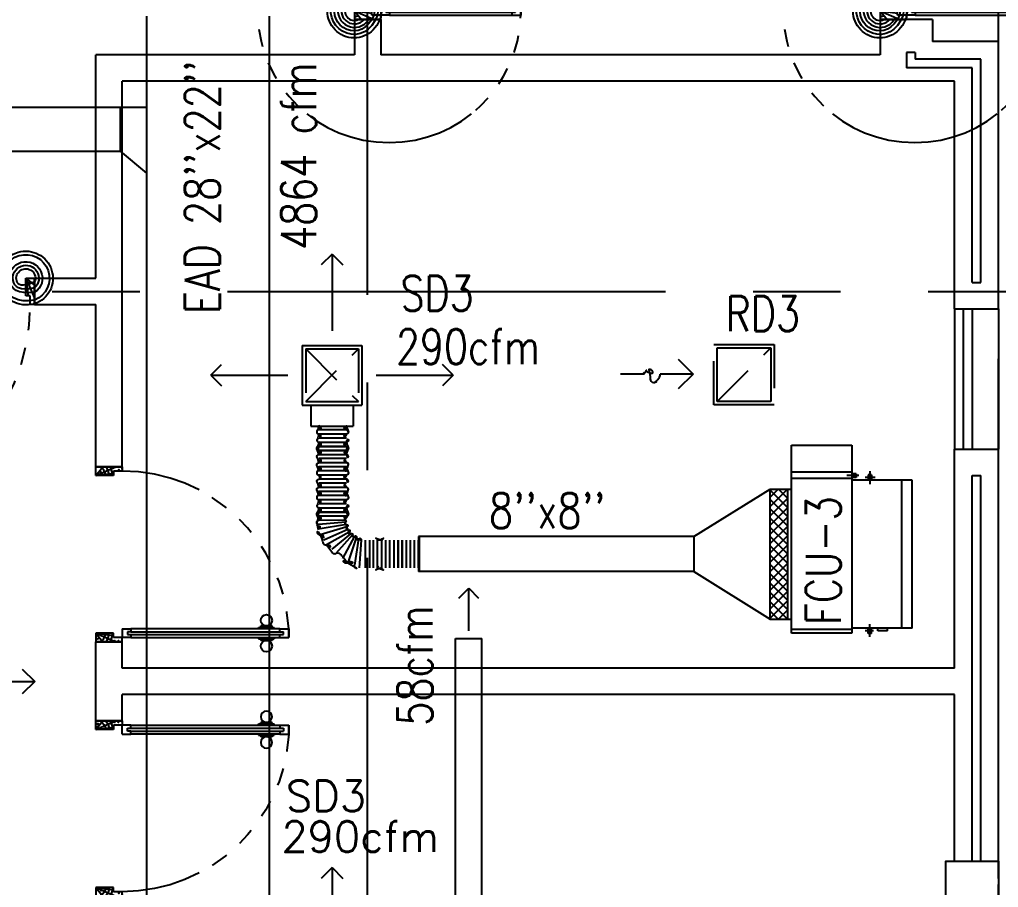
# Model space of a CAD drawing. Extents: x 417866029 to 417866302, y 43498040 to 43498122.
# Drawn here: x 417866067.15 to 417866072.73, y 43498091.31 to 43498096.26 of the extents above; entities that cross this region are included whole.
import ezdxf

# ---------------------------------------------------------------- set-up
doc = ezdxf.new("R2010")
doc.units = 0
doc.header["$MEASUREMENT"] = 0
doc.linetypes.add('CENTERX2', pattern=[4, 2.5, -0.5, 0.5, -0.5])
doc.linetypes.add('HIDDEN', pattern=[0.375, 0.25, -0.125])
doc.layers.get('0').update_dxf_attribs({"linetype": 'CONTINUOUS'})
for name, color, linetype in [('AXES', 11, 'CENTERX2'), ('COL', 7, 'CONTINUOUS'), ('DOOR', 9, 'CONTINUOUS'), ('DUCT', 6, 'CONTINUOUS'), ('EXDUCT', 10, 'CONTINUOUS'), ('FCU', 6, 'CONTINUOUS'), ('HAT', 11, 'CONTINUOUS'), ('INSUL', 9, 'CONTINUOUS'), ('M-AC-FLEX', 7, 'CONTINUOUS'), ('M-EGU.', 2, 'CONTINUOUS'), ('M-TEXT', 2, 'CONTINUOUS'), ('WALL', 9, 'CONTINUOUS'), ('WIN', 9, 'CONTINUOUS')]:
    doc.layers.add(name, color=color, linetype=linetype)
doc.styles.add('ROMANS', font='ROMANS.shx', dxfattribs={"width": 0.6})

# ---------------------------------------------------------------- blocks, each defined once
blk = doc.blocks.new('A$C1DFA4FE8')
at = {"layer": 'DOOR', "color": 0, "linetype": 'ByBlock'}
for p, q in [((0.4, 1630.9), (0.4, 1580.9)), ((0.4, 1580.9), (0.4, 1630.9)), ((50.4, 1630.9), (0.4, 1630.9)), ((50.4, 1630.9), (50.4, 1613.9)), ((750.4, 1613.9), (750.4, 1630.9)), ((750.4, 1630.9), (800.4, 1630.9)), ((950.4, 1655.9), (800.4, 1655.9)), ((800.4, 1655.9), (800.4, 1630.9)), ((800.4, 1580.9), (800.4, 1630.9)), ((800.4, 1630.9), (850.4, 1630.9)), ((850.4, 1630.9), (850.4, 1605.9)), ((950.4, 1605.9), (950.4, 1655.9)), ((50.4, 1580.9), (0.4, 1580.9)), ((30.4, 1613.9), (30.4, 1597.9)), ((50.4, 1613.9), (30.4, 1613.9)), ((50.4, 1597.9), (30.4, 1597.9)), ((50.4, 1597.9), (50.4, 1580.9)), ((770.4, 1613.9), (750.4, 1613.9)), ((750.4, 1580.9), (750.4, 1597.9)), ((750.4, 1597.9), (770.4, 1597.9)), ((800.4, 1580.9), (750.4, 1580.9)), ((770.4, 1597.9), (770.4, 1613.9)), ((850.4, 1605.9), (950.4, 1605.9)), ((0.4, 80.9), (0.4, 130.9)), ((0.4, 130.9), (0.4, 80.9)), ((50.4, 130.9), (0.4, 130.9)), ((30.4, 97.9), (30.4, 113.9)), ((50.4, 113.9), (30.4, 113.9)), ((50.4, 113.9), (50.4, 130.9)), ((82.8, 130.9), (82.8, 138.1)), ((172.8, 138.1), (82.8, 138.1)), ((95.4, 138.1), (95.4, 147.1)), ((95.4, 147.1), (160.2, 147.1)), ((95.4, 138.1), (160.2, 138.1)), ((160.2, 138.1), (160.2, 147.1)), ((172.8, 130.9), (172.8, 138.1)), ((750.4, 130.9), (750.4, 113.9)), ((800.4, 130.9), (750.4, 130.9)), ((750.4, 113.9), (770.4, 113.9)), ((770.4, 113.9), (770.4, 97.9)), ((800.4, 130.9), (800.4, 80.9)), ((50.4, 80.9), (0.4, 80.9)), ((50.4, 97.9), (30.4, 97.9)), ((50.4, 80.9), (50.4, 97.9)), ((82.8, 80.9), (82.8, 73.7)), ((172.8, 73.7), (82.8, 73.7)), ((95.4, 73.7), (95.4, 64.7)), ((95.4, 73.7), (160.2, 73.7)), ((95.4, 64.7), (160.2, 64.7)), ((160.2, 73.7), (160.2, 64.7)), ((172.8, 80.9), (172.8, 73.7)), ((750.4, 97.9), (750.4, 80.9)), ((770.4, 97.9), (750.4, 97.9)), ((750.4, 80.9), (800.4, 80.9)), ((800.4, 55.9), (800.4, 80.9)), ((800.4, 80.9), (850.4, 80.9)), ((950.4, 55.9), (800.4, 55.9)), ((850.4, 105.9), (950.4, 105.9)), ((850.4, 80.9), (850.4, 105.9)), ((950.4, 105.9), (950.4, 55.9))]:
    blk.add_line(p, q, dxfattribs=at)
at = {"layer": 'DOOR', "linetype": 'ByBlock'}
for p, q in [((750.4, 1630.9), (50.4, 1630.9)), ((750.4, 1613.9), (50.4, 1613.9)), ((750.4, 1597.9), (50.4, 1597.9)), ((50.4, 1580.9), (750.4, 1580.9)), ((50.4, 130.9), (750.4, 130.9)), ((750.4, 113.9), (50.4, 113.9)), ((750.4, 97.9), (50.4, 97.9)), ((750.4, 80.9), (50.4, 80.9))]:
    blk.add_line(p, q, dxfattribs=at)
at = {"layer": 'DOOR', "color": 9, "linetype": 'ByBlock'}
for p, q in [((950.4, 1605.9), (836.7, 1655.9)), ((950.4, 1605.9), (910.3, 1655.9)), ((950.4, 1605.9), (850.4, 1619.3)), ((950.4, 105.9), (836.7, 55.9)), ((950.4, 105.9), (850.4, 92.6)), ((950.4, 105.9), (910.3, 55.9))]:
    blk.add_line(p, q, dxfattribs=at)
at = {"layer": 'DOOR', "color": 0, "linetype": 'ByBlock'}
for centre in [(127.8, 179.5), (127.8, 32.4)]:
    blk.add_circle(centre, 32.4, dxfattribs=at)
at = {"layer": 'DOOR', "linetype": 'HIDDEN', "ltscale": 0.5}
for centre, start, end in [((751.6, 1605.9), 178.0938, 273.7249), ((751.6, 105.9), 86.2751, 181.9062)]:
    blk.add_arc(centre, 751.6, start, end, dxfattribs=at)
at = {"layer": 'DOOR', "color": 9, "linetype": 'ByBlock'}
for centre, radius, start, end in [((950.4, 1605.9), 154.4, 161.1053, 166.2858), ((950.4, 1605.9), 134.4, 158.1598, 169.28), ((950.4, 1605.9), 114.4, 154.0838, 167.3774), ((950.4, 1605.9), 94.4, 148.0182, 180), ((950.4, 1605.9), 74.4, 137.7764, 180), ((950.4, 1605.9), 54.4, 113.2074, 180), ((950.4, 1605.9), 34.4, 90, 180), ((950.4, 1605.9), 14.4, 90, 180), ((950.4, 105.9), 154.4, 193.7142, 198.8947), ((950.4, 105.9), 134.4, 190.72, 201.8402), ((950.4, 105.9), 114.4, 192.6226, 205.9162), ((950.4, 105.9), 94.4, 180, 211.9818), ((950.4, 105.9), 74.4, 180, 222.2236), ((950.4, 105.9), 54.4, 180, 246.7926), ((950.4, 105.9), 34.4, 180, 270), ((950.4, 105.9), 14.4, 180, 270)]:
    blk.add_arc(centre, radius, start, end, dxfattribs=at)
blk = doc.blocks.new('DOOR-10')
at = {"layer": 'DOOR', "color": 0, "linetype": 'ByBlock'}
for p, q in [((-25.7, 1100), (-75.7, 1100)), ((-75.7, 1100), (-25.7, 1100)), ((-75.7, 1050), (-75.7, 1100)), ((-42.7, 1070), (-58.7, 1070)), ((-58.7, 1050), (-58.7, 1070)), ((-42.7, 1050), (-42.7, 1070)), ((-25.7, 1050), (-25.7, 1100)), ((-75.7, 1017.6), (-82.9, 1017.6)), ((-82.9, 927.6), (-82.9, 1017.6)), ((-58.7, 1050), (-75.7, 1050)), ((-25.7, 1050), (-42.7, 1050)), ((-25.7, 1017.6), (-18.5, 1017.6)), ((-18.5, 927.6), (-18.5, 1017.6)), ((-82.9, 1005), (-91.9, 1005)), ((-91.9, 1005), (-91.9, 940.2)), ((-82.9, 1005), (-82.9, 940.2)), ((-18.5, 1005), (-9.5, 1005)), ((-18.5, 1005), (-18.5, 940.2)), ((-9.5, 1005), (-9.5, 940.2)), ((-82.9, 940.2), (-91.9, 940.2)), ((-75.7, 927.6), (-82.9, 927.6)), ((-25.7, 927.6), (-18.5, 927.6)), ((-18.5, 940.2), (-9.5, 940.2)), ((-75.7, 200), (-58.7, 200)), ((-75.7, 150), (-75.7, 200)), ((-58.7, 200), (-58.7, 180)), ((-58.7, 180), (-42.7, 180)), ((-42.7, 200), (-25.7, 200)), ((-42.7, 180), (-42.7, 200)), ((-25.7, 200), (-25.7, 150)), ((-1000.7, 0), (-1000.7, 150)), ((-1000.7, 150), (-975.7, 150)), ((-1000.7, 150), (-1000.7, 0)), ((-975.7, 150), (-975.7, 100)), ((-75.7, 150), (-25.7, 150)), ((-0.7, 150), (-25.7, 150)), ((-25.7, 150), (-25.7, 100)), ((-975.7, 100), (-950.7, 100)), ((-950.7, 100), (-950.7, 0)), ((-50.7, 100), (-50.7, 0)), ((-25.7, 100), (-50.7, 100)), ((-950.7, 0), (-1000.7, 0)), ((-50.7, 0), (-0.7, 0))]:
    blk.add_line(p, q, dxfattribs=at)
at = {"layer": 'DOOR', "linetype": 'ByBlock'}
for p, q in [((-75.7, 1050), (-75.7, 200)), ((-58.7, 200), (-58.7, 1050)), ((-42.7, 200), (-42.7, 1050)), ((-25.7, 200), (-25.7, 1050))]:
    blk.add_line(p, q, dxfattribs=at)
at = {"layer": 'DOOR', "color": 9, "linetype": 'ByBlock'}
for p, q in [((-950.7, 0), (-1000.7, 113.7)), ((-50.7, 0), (-0.7, 113.7)), ((-0.7, 0), (-0.7, 150)), ((-950.7, 0), (-964.1, 100)), ((-50.7, 0), (-37.3, 100)), ((-950.7, 0), (-1000.7, 40.1)), ((-50.7, 0), (-0.7, 40.1))]:
    blk.add_line(p, q, dxfattribs=at)
at = {"layer": 'DOOR', "color": 0, "linetype": 'ByBlock'}
for centre in [(-124.2, 972.6), (22.8, 972.6)]:
    blk.add_circle(centre, 32.4, dxfattribs=at)
at = {"layer": 'DOOR', "linetype": 'HIDDEN', "ltscale": 0.5}
blk.add_arc((-23.4, 149.1), 952.3, 93.1482, 179.9482, dxfattribs=at)
at = {"layer": 'DOOR', "color": 9, "linetype": 'ByBlock'}
for centre, radius, start, end in [((-950.7, 0), 154.4, 103.7142, 108.8947), ((-950.7, 0), 134.4, 100.72, 111.8402), ((-50.7, 0), 134.4, 68.1598, 79.28), ((-50.7, 0), 154.4, 71.1053, 76.2858), ((-950.7, 0), 94.4, 90, 121.9818), ((-950.7, 0), 74.4, 90, 132.2236), ((-50.7, 0), 94.4, 58.0182, 90), ((-50.7, 0), 74.4, 47.7764, 90), ((-50.7, 0), 114.4, 64.0838, 77.3774), ((-950.7, 0), 54.4, 90, 156.7926), ((-950.7, 0), 34.4, 90, 180), ((-950.7, 0), 14.4, 90, 180), ((-50.7, 0), 54.4, 23.2074, 90), ((-50.7, 0), 34.4, 0, 90), ((-50.7, 0), 14.4, 0, 90)]:
    blk.add_arc(centre, radius, start, end, dxfattribs=at)
blk = doc.blocks.new('DOOR100')
at = {"layer": 'DOOR', "color": 7, "linetype": 'ByBlock'}
for p, q in [((-75, 1250), (-75, 1300)), ((-75, 1300), (-25, 1300)), ((-25, 1300), (-75, 1300)), ((-25, 1250), (-25, 1300)), ((-58, 1250), (-75, 1250)), ((-58, 1250), (-58, 1270)), ((-42, 1270), (-58, 1270)), ((-42, 1250), (-42, 1270)), ((-25, 1250), (-42, 1250)), ((-91.2, 1205), (-91.2, 1140.2)), ((-82.2, 1205), (-91.2, 1205)), ((-82.2, 1127.6), (-82.2, 1217.6)), ((-75, 1217.6), (-82.2, 1217.6)), ((-82.2, 1205), (-82.2, 1140.2)), ((-25, 1217.6), (-17.8, 1217.6)), ((-17.8, 1127.6), (-17.8, 1217.6)), ((-17.8, 1205), (-17.8, 1140.2)), ((-17.8, 1205), (-8.8, 1205)), ((-8.8, 1205), (-8.8, 1140.2)), ((-82.2, 1140.2), (-91.2, 1140.2)), ((-75, 1127.6), (-82.2, 1127.6)), ((-25, 1127.6), (-17.8, 1127.6)), ((-17.8, 1140.2), (-8.8, 1140.2)), ((-75, 200), (-58, 200)), ((-75, 150), (-75, 200)), ((-58, 200), (-58, 180)), ((-58, 180), (-42, 180)), ((-42, 200), (-25, 200)), ((-42, 180), (-42, 200)), ((-25, 200), (-25, 150)), ((-1200, 0), (-1200, 150)), ((-1200, 150), (-1175, 150)), ((-1200, 150), (-1200, 0)), ((-1150, 0), (-1200, 113.7)), ((-1175, 150), (-1175, 100)), ((-75, 150), (-25, 150)), ((-50, 0), (0, 113.7)), ((0, 150), (-25, 150)), ((-25, 150), (-25, 100)), ((0, 0), (0, 150)), ((0, 150), (0, 0)), ((-1175, 100), (-1150, 100)), ((-1150, 0), (-1163.4, 100)), ((-1150, 100), (-1150, 0)), ((-50, 100), (-50, 0)), ((-50, 0), (-36.6, 100)), ((-25, 100), (-50, 100)), ((-1150, 0), (-1200, 40.1)), ((-1150, 0), (-1200, 0)), ((-50, 0), (0, 40.1)), ((-50, 0), (0, 0))]:
    blk.add_line(p, q, dxfattribs=at)
at = {"layer": 'DOOR', "linetype": 'ByBlock'}
for p, q in [((-75, 1250), (-75, 200)), ((-58, 200), (-58, 1250)), ((-42, 200), (-42, 1250)), ((-25, 200), (-25, 1250))]:
    blk.add_line(p, q, dxfattribs=at)
at = {"layer": 'DOOR', "color": 7, "linetype": 'ByBlock'}
for centre in [(-123.5, 1172.6), (23.5, 1172.6)]:
    blk.add_circle(centre, 32.4, dxfattribs=at)
at = {"layer": 'DOOR', "linetype": 'HIDDEN', "ltscale": 0.5}
blk.add_arc((-25, 150), 1150, 90, 180, dxfattribs=at)
at = {"layer": 'DOOR', "color": 7, "linetype": 'ByBlock'}
for centre, radius, start, end in [((-1150, 0), 154.4, 103.7142, 108.8947), ((-1150, 0), 134.4, 100.72, 111.8402), ((-50, 0), 134.4, 68.1598, 79.28), ((-50, 0), 154.4, 71.1053, 76.2858), ((-1150, 0), 94.4, 90, 121.9818), ((-1150, 0), 74.4, 90, 132.2236), ((-50, 0), 94.4, 58.0182, 90), ((-50, 0), 74.4, 47.7764, 90), ((-50, 0), 114.4, 64.0838, 77.3774), ((-1150, 0), 54.4, 90, 156.7926), ((-1150, 0), 34.4, 90, 180), ((-1150, 0), 14.4, 90, 180), ((-50, 0), 54.4, 23.2074, 90), ((-50, 0), 34.4, 0, 90), ((-50, 0), 14.4, 0, 90)]:
    blk.add_arc(centre, radius, start, end, dxfattribs=at)
blk = doc.blocks.new('*X42')
at = {"color": 0}
for p, q in [((16890.5, -2466.6), (16943.5, -2413.6)), ((16890.5, -2519.6), (16990.5, -2419.6)), ((16990.5, -2512.5), (16891.6, -2413.6)), ((16990.5, -2459.4), (16944.6, -2413.6)), ((16990.5, -2565.5), (16890.5, -2465.5)), ((16890.5, -2572.6), (16990.5, -2472.6)), ((16990.5, -2618.5), (16890.5, -2518.5)), ((16890.5, -2625.7), (16990.5, -2525.7)), ((16990.5, -2671.6), (16890.5, -2571.6)), ((16890.5, -2678.7), (16990.5, -2578.7)), ((16990.5, -2724.6), (16890.5, -2624.6)), ((16890.5, -2731.7), (16990.5, -2631.7)), ((16990.5, -2777.6), (16890.5, -2677.6)), ((16890.5, -2784.8), (16990.5, -2684.8)), ((16990.5, -2830.7), (16890.5, -2730.7)), ((16890.5, -2837.8), (16990.5, -2737.8)), ((16990.5, -2883.7), (16890.5, -2783.7)), ((16890.5, -2890.8), (16990.5, -2790.8)), ((16990.5, -2936.7), (16890.5, -2836.7)), ((16890.5, -2943.9), (16990.5, -2843.9)), ((16990.5, -2989.8), (16890.5, -2889.8)), ((16890.5, -2996.9), (16990.5, -2896.9)), ((16990.5, -3042.8), (16890.5, -2942.8)), ((16890.5, -3049.9), (16990.5, -2949.9)), ((16990.5, -3095.8), (16890.5, -2995.8)), ((16890.5, -3103), (16990.5, -3003)), ((16990.5, -3148.9), (16890.5, -3048.9)), ((16891.5, -3154.9), (16990.5, -3056)), ((16943.5, -3154.9), (16890.5, -3101.9)), ((16944.6, -3154.9), (16990.5, -3109))]:
    blk.add_line(p, q, dxfattribs=at)
blk = doc.blocks.new('WHE06')
at = {"color": 3}
for p, q in [((689, 621.5), (346.1, 621.5)), ((346.1, 621.5), (346.1, 469.1)), ((689, 469.1), (689, 621.5)), ((232.1, 452.2), (232.1, 422.2)), ((232.1, 452.2), (252.1, 452.2)), ((242.1, 472.2), (242.1, 399.5)), ((252.1, 452.2), (252.1, 422.2)), ((305, 447.6), (373.3, 447.6)), ((321.1, 457.6), (321.1, 437.6)), ((321.1, 457.6), (346.1, 457.6)), ((60.3, -422.2), (60.3, 422.2)), ((212.3, 437.2), (269.1, 437.2)), ((321.1, 437.6), (346.1, 437.6)), ((346.1, 430.4), (689, 430.4)), ((811.2, 370.7), (689, 370.7)), ((711.2, -370.7), (711.2, 370.7)), ((811.2, -370.7), (811.2, 370.7)), ((811.2, -370.7), (689, -370.7)), ((141.6, -437.2), (141.6, -422.2)), ((141.6, -437.2), (196.6, -437.2)), ((196.6, -437.2), (196.6, -422.2)), ((221.4, -437.2), (269.1, -437.2)), ((232.1, -452.2), (232.1, -422.2)), ((242.1, -472.2), (242.1, -399.5)), ((252.1, -452.2), (252.1, -422.2)), ((346.1, -430.4), (689, -430.4)), ((232.1, -452.2), (252.1, -452.2))]:
    blk.add_line(p, q, dxfattribs=at)
at = {"color": 6}
for p, q in [((346.1, 469.1), (346.1, -450.8)), ((689, 469.1), (346.1, 469.1)), ((689, -450.8), (689, 469.1)), ((0, -422.2), (0, 422.2)), ((0, 422.2), (346.1, 422.2)), ((0, -422.2), (346.1, -422.2)), ((346.1, -450.8), (689, -450.8))]:
    blk.add_line(p, q, dxfattribs=at)
at = {"color": 11}
blk.add_blockref('*X42', (-16179.3, 2784.3), dxfattribs=at)
blk = doc.blocks.new('C11')
at = {"layer": 'HAT'}
h = blk.add_hatch(dxfattribs=at)
h.set_pattern_fill('ANSI31', color=256, scale=300, style=0)
h.set_pattern_definition([(45, (-248556.182, -75061.005), (-26.5165043, 26.5165043), [])])
h.paths.add_polyline_path([(300, 700), (0, 700), (0, 350), (300, 350)])
h.paths.add_polyline_path([(300, 350), (0, 350), (0, 0), (300, 0)])
at = {"layer": 'COL'}
blk.add_lwpolyline([(300, 700), (300, 0), (0, 0), (0, 700)], close=True, dxfattribs=at)

msp = doc.modelspace()

# ---------------------------------------------------------------- linework, layer by layer
at = {"layer": 'AXES'}
for p, q in [((417866072.7337, 43498039.8221), (417866072.7337, 43498117.9589)), ((417866069.1337, 43498046.6864), (417866069.1337, 43498105.5064)), ((417866040.3337, 43498094.7064), (417866098.5737, 43498094.7064))]:
    msp.add_line(p, q, dxfattribs=at)
at = {"layer": 'DUCT', "linetype": 'Continuous'}
for p, q in [((417866070.9965, 43498093.3078), (417866071.4315, 43498093.5785)), ((417866070.9965, 43498093.3078), (417866069.4249, 43498093.3078)), ((417866069.4249, 43498093.3078), (417866069.4249, 43498093.1078)), ((417866069.4283, 43498093.3078), (417866069.4283, 43498093.1078)), ((417866070.9965, 43498093.3078), (417866070.9965, 43498093.1078)), ((417866070.9965, 43498093.1078), (417866069.4249, 43498093.1078)), ((417866070.9965, 43498093.1078), (417866071.4315, 43498092.8371)), ((417866069.6351, 43498092.727), (417866069.7851, 43498092.727))]:
    msp.add_line(p, q, dxfattribs=at)
at = {"layer": 'DUCT', "linetype": 'ByBlock'}
for p, q in [((417866069.6351, 43498090.0494), (417866069.6351, 43498092.727)), ((417866069.7851, 43498084.1871), (417866069.7851, 43498092.727))]:
    msp.add_line(p, q, dxfattribs=at)
at = {"layer": 'EXDUCT', "linetype": 'ByBlock'}
for p, q in [((417866067.8719, 43498096.2769), (417866067.8719, 43498080.0463)), ((417866068.5719, 43498096.2769), (417866068.5719, 43498090.9787)), ((417866065.1259, 43498095.7564), (417866067.8719, 43498095.7564)), ((417866067.7219, 43498095.7564), (417866067.7219, 43498095.5064)), ((417866065.1259, 43498095.5064), (417866067.7219, 43498095.5064)), ((417866067.7219, 43498095.5064), (417866067.8719, 43498095.3807))]:
    msp.add_line(p, q, dxfattribs=at)
at = {"layer": 'INSUL'}
for p, q in [((417866072.2087, 43498096.0689), (417866072.2087, 43498095.9814)), ((417866072.2587, 43498096.0689), (417866072.2087, 43498096.0689)), ((417866072.2587, 43498096.0689), (417866072.2587, 43498096.0314)), ((417866072.6337, 43498096.0314), (417866072.2587, 43498096.0314)), ((417866072.6337, 43498094.7564), (417866072.6337, 43498096.0314)), ((417866072.5837, 43498095.9814), (417866072.2087, 43498095.9814)), ((417866072.5837, 43498094.7564), (417866072.5837, 43498095.9814)), ((417866072.5837, 43498094.7564), (417866072.6337, 43498094.7564)), ((417866072.5837, 43498091.4564), (417866072.5837, 43498093.6564)), ((417866072.5837, 43498093.6564), (417866072.6337, 43498093.6564)), ((417866072.6337, 43498091.4564), (417866072.6337, 43498093.6564))]:
    msp.add_line(p, q, dxfattribs=at)
at = {"layer": 'M-AC-FLEX', "color": 11}
for p, q in [((417866069.0129, 43498093.9158), (417866068.8559, 43498093.9158)), ((417866069.0129, 43498093.9158), (417866068.8559, 43498093.9158)), ((417866069.0129, 43498093.9158), (417866068.8559, 43498093.9158)), ((417866069.0129, 43498093.9158), (417866068.8559, 43498093.9158)), ((417866069.0129, 43498093.8924), (417866068.8559, 43498093.8924)), ((417866069.0129, 43498093.8689), (417866068.8559, 43498093.8689)), ((417866068.8557, 43498093.8459), (417866069.0127, 43498093.8459)), ((417866069.0127, 43498093.8224), (417866068.8557, 43498093.8224)), ((417866068.8557, 43498093.8224), (417866069.0127, 43498093.8224)), ((417866069.0127, 43498093.7989), (417866068.8557, 43498093.7989)), ((417866068.8557, 43498093.7989), (417866069.0127, 43498093.7989)), ((417866068.8557, 43498093.7755), (417866069.0127, 43498093.7755)), ((417866069.0129, 43498093.7524), (417866068.8559, 43498093.7524)), ((417866069.0129, 43498093.729), (417866068.8559, 43498093.729)), ((417866069.0129, 43498093.7055), (417866068.8559, 43498093.7055)), ((417866069.0129, 43498093.7055), (417866068.8559, 43498093.7055)), ((417866069.0129, 43498093.7055), (417866068.8559, 43498093.7055)), ((417866069.0129, 43498093.7055), (417866068.8559, 43498093.7055)), ((417866069.0129, 43498093.682), (417866068.8559, 43498093.682)), ((417866069.0129, 43498093.682), (417866068.8559, 43498093.682)), ((417866069.0129, 43498093.682), (417866068.8559, 43498093.682)), ((417866069.0129, 43498093.682), (417866068.8559, 43498093.682)), ((417866069.0129, 43498093.6586), (417866068.8559, 43498093.6586)), ((417866069.0129, 43498093.6351), (417866068.8559, 43498093.6351)), ((417866069.0129, 43498093.6117), (417866068.8559, 43498093.6117)), ((417866069.0129, 43498093.5882), (417866068.8559, 43498093.5882)), ((417866069.0129, 43498093.5647), (417866068.8559, 43498093.5647)), ((417866069.0129, 43498093.5647), (417866068.8559, 43498093.5647)), ((417866069.0129, 43498093.5647), (417866068.8559, 43498093.5647)), ((417866069.0129, 43498093.5647), (417866068.8559, 43498093.5647)), ((417866069.0129, 43498093.5413), (417866068.8559, 43498093.5413)), ((417866069.0129, 43498093.5413), (417866068.8559, 43498093.5413)), ((417866069.0129, 43498093.5413), (417866068.8559, 43498093.5413)), ((417866069.0129, 43498093.5413), (417866068.8559, 43498093.5413)), ((417866069.0129, 43498093.5178), (417866068.8559, 43498093.5178)), ((417866069.0129, 43498093.4943), (417866068.8559, 43498093.4943)), ((417866068.8557, 43498093.4713), (417866069.0127, 43498093.4713)), ((417866069.0127, 43498093.4478), (417866068.8557, 43498093.4478)), ((417866068.8557, 43498093.4478), (417866069.0127, 43498093.4478)), ((417866069.0127, 43498093.4244), (417866068.8557, 43498093.4244)), ((417866069.0131, 43498093.3775), (417866068.8518, 43498093.3505)), ((417866068.8557, 43498093.4009), (417866069.0061, 43498093.403)), ((417866069.0081, 43498093.3899), (417866068.8557, 43498093.3774)), ((417866069.0161, 43498093.3629), (417866068.8631, 43498093.3171)), ((417866069.0215, 43498093.3483), (417866068.8836, 43498093.2876)), ((417866069.0287, 43498093.3331), (417866068.8991, 43498093.261)), ((417866069.037, 43498093.3233), (417866068.9291, 43498093.2352)), ((417866069.0482, 43498093.3175), (417866068.9532, 43498093.2117)), ((417866069.0599, 43498093.3094), (417866068.9906, 43498093.1831)), ((417866069.0693, 43498093.3014), (417866069.0209, 43498093.1588)), ((417866069.0821, 43498093.2942), (417866069.06, 43498093.1443)), ((417866069.0976, 43498093.2865), (417866069.0856, 43498093.1303)), ((417866069.1211, 43498093.2865), (417866069.1211, 43498093.1295)), ((417866069.1446, 43498093.2865), (417866069.1446, 43498093.1295)), ((417866069.1676, 43498093.1293), (417866069.1676, 43498093.2863)), ((417866069.1911, 43498093.1293), (417866069.1911, 43498093.2863)), ((417866069.1911, 43498093.1293), (417866069.1911, 43498093.2863)), ((417866069.1911, 43498093.1293), (417866069.1911, 43498093.2863)), ((417866069.1911, 43498093.1293), (417866069.1911, 43498093.2863)), ((417866069.1911, 43498093.1293), (417866069.1911, 43498093.2863)), ((417866069.2146, 43498093.1293), (417866069.2146, 43498093.2863)), ((417866069.2146, 43498093.1293), (417866069.2146, 43498093.2863)), ((417866069.2146, 43498093.1293), (417866069.2146, 43498093.2863)), ((417866069.2146, 43498093.1293), (417866069.2146, 43498093.2863)), ((417866069.238, 43498093.1293), (417866069.238, 43498093.2863)), ((417866069.2615, 43498093.1293), (417866069.2615, 43498093.2863)), ((417866069.2845, 43498093.2865), (417866069.2845, 43498093.1295)), ((417866069.308, 43498093.1295), (417866069.308, 43498093.2865)), ((417866069.308, 43498093.2865), (417866069.308, 43498093.1295)), ((417866069.3315, 43498093.1295), (417866069.3315, 43498093.2865)), ((417866069.3315, 43498093.2865), (417866069.3315, 43498093.1295)), ((417866069.3549, 43498093.2865), (417866069.3549, 43498093.1295)), ((417866069.378, 43498093.1293), (417866069.378, 43498093.2863)), ((417866069.4014, 43498093.1293), (417866069.4014, 43498093.2863)), ((417866069.4249, 43498093.1293), (417866069.4249, 43498093.2863)), ((417866069.4249, 43498093.1293), (417866069.4249, 43498093.2863)), ((417866069.4249, 43498093.1293), (417866069.4249, 43498093.2863)), ((417866069.4249, 43498093.1293), (417866069.4249, 43498093.2863))]:
    msp.add_line(p, q, dxfattribs=at)
at = {"layer": 'M-AC-FLEX'}
for points in [[(417866068.8559, 43498093.9393, -1), (417866068.8559, 43498093.9158, 1), (417866068.8559, 43498093.8924, -1), (417866068.8559, 43498093.8689, 1.018005), (417866068.8559, 43498093.8459)], [(417866068.8559, 43498093.9393, -1), (417866068.8559, 43498093.9158, 0.67797), (417866068.8478, 43498093.8956, 0.67797)], [(417866068.8559, 43498093.9393, -1), (417866068.8559, 43498093.9158, 0.204245), (417866068.8474, 43498093.9122, 0.204245)], [(417866068.8559, 43498093.9393, -1), (417866068.8559, 43498093.9158, 0.204245), (417866068.8474, 43498093.9122, 0.204245)], [(417866068.8559, 43498093.9158, 0.767016), (417866068.8618, 43498093.9377, 0.767016)], [(417866068.8559, 43498093.9158, 0.767016), (417866068.8618, 43498093.9377, 0.767016)], [(417866068.8559, 43498093.9158, 0.767016), (417866068.8618, 43498093.9377, 0.767016)], [(417866069.0129, 43498093.9393, 1), (417866069.0129, 43498093.9158, -1), (417866069.0129, 43498093.8924, 1), (417866069.0129, 43498093.8689, -0.008922), (417866069.0133, 43498093.8689, -0.008922)], [(417866069.0129, 43498093.9158, -0.767016), (417866069.007, 43498093.9377, -0.767016)], [(417866069.007, 43498093.9377, 0.767013), (417866069.0129, 43498093.9158, -0.204245), (417866069.0214, 43498093.9122)], [(417866069.007, 43498093.9377, 0.767013), (417866069.0129, 43498093.9158, -0.204245), (417866069.0214, 43498093.9122)], [(417866069.0129, 43498093.9158, -0.767016), (417866069.007, 43498093.9377, -0.767016)], [(417866069.0129, 43498093.9158, -0.767016), (417866069.007, 43498093.9377, -0.767016)], [(417866069.007, 43498093.9377, 0.767013), (417866069.0129, 43498093.9158, -0.67797), (417866069.021, 43498093.8956)], [(417866068.8474, 43498093.9122, -0.204245), (417866068.8559, 43498093.9158)], [(417866068.8474, 43498093.9122, -0.204245), (417866068.8559, 43498093.9158)], [(417866069.0127, 43498093.8459, 0.999838), (417866069.0131, 43498093.8689)], [(417866069.0214, 43498093.9122, 0.204245), (417866069.0129, 43498093.9158)], [(417866069.0214, 43498093.9122, 0.204245), (417866069.0129, 43498093.9158)], [(417866068.8557, 43498093.8459, -1), (417866068.8557, 43498093.8224, 1), (417866068.8557, 43498093.7989)], [(417866068.8557, 43498093.7989, -1), (417866068.8557, 43498093.8224)], [(417866068.8557, 43498093.8224, 1), (417866068.8557, 43498093.7989)], [(417866068.8557, 43498093.7755, 1), (417866068.8557, 43498093.7989, -1), (417866068.8557, 43498093.8224)], [(417866068.8557, 43498093.8224, 1), (417866068.8557, 43498093.7989)], [(417866068.8557, 43498093.7989, -1), (417866068.8557, 43498093.8224)], [(417866068.8557, 43498093.8224, 1), (417866068.8557, 43498093.8459)], [(417866069.0127, 43498093.8459, 1), (417866069.0127, 43498093.8224, -1), (417866069.0127, 43498093.7989)], [(417866069.0127, 43498093.7755, -1), (417866069.0127, 43498093.7989, 1), (417866069.0127, 43498093.8224)], [(417866069.0127, 43498093.7989, 1), (417866069.0127, 43498093.8224)], [(417866069.0127, 43498093.8224, -1), (417866069.0127, 43498093.7989)], [(417866069.0131, 43498093.8459, -0.004461), (417866069.0129, 43498093.8459)], [(417866068.8559, 43498093.682, 1), (417866068.8559, 43498093.7055, -1), (417866068.8559, 43498093.729, 1), (417866068.8559, 43498093.7524, -1.018005), (417866068.8559, 43498093.7755)], [(417866068.8557, 43498093.7989, -1), (417866068.8557, 43498093.7755)], [(417866069.0127, 43498093.7755, -0.999838), (417866069.0131, 43498093.7524)], [(417866069.0131, 43498093.7755, 0.004461), (417866069.0129, 43498093.7755)], [(417866068.8559, 43498093.682, 1), (417866068.8559, 43498093.7055, -0.67797), (417866068.8478, 43498093.7258, -0.67797)], [(417866068.8559, 43498093.7055, -1), (417866068.8559, 43498093.682, 0.67797), (417866068.8478, 43498093.6618, 0.67797)], [(417866068.8559, 43498093.7055, -1), (417866068.8559, 43498093.682, 1), (417866068.8559, 43498093.6586, -1), (417866068.8559, 43498093.6351, 0.008923), (417866068.8555, 43498093.6351, 0.008923)], [(417866068.8559, 43498093.682, 1), (417866068.8559, 43498093.7055, -0.204245), (417866068.8474, 43498093.7091, -0.204245)], [(417866068.8474, 43498093.7091, 0.204245), (417866068.8559, 43498093.7055)], [(417866068.8559, 43498093.682, 1), (417866068.8559, 43498093.7055, -0.204245), (417866068.8474, 43498093.7091, -0.204245)], [(417866068.8474, 43498093.7091, 0.204245), (417866068.8559, 43498093.7055)], [(417866068.8559, 43498093.7055, -1), (417866068.8559, 43498093.682, 0.204245), (417866068.8474, 43498093.6784, 0.204245)], [(417866068.8559, 43498093.7055, -1), (417866068.8559, 43498093.682, 0.204245), (417866068.8474, 43498093.6784, 0.204245)], [(417866069.0129, 43498093.682, -1), (417866069.0129, 43498093.7055, 1), (417866069.0129, 43498093.729, -1), (417866069.0129, 43498093.7524, 0.008922), (417866069.0133, 43498093.7524, 0.008922)], [(417866069.0129, 43498093.682, -1), (417866069.0129, 43498093.7055, 0.67797), (417866069.021, 43498093.7258, 0.67797)], [(417866069.0129, 43498093.682, -1), (417866069.0129, 43498093.7055, 0.204245), (417866069.0214, 43498093.7091, 0.204245)], [(417866069.0129, 43498093.682, -1), (417866069.0129, 43498093.7055, 0.204245), (417866069.0214, 43498093.7091, 0.204245)], [(417866069.0129, 43498093.7055, 1), (417866069.0129, 43498093.682, -0.204245), (417866069.0214, 43498093.6784, -0.204245)], [(417866069.0129, 43498093.7055, 1), (417866069.0129, 43498093.682, -0.67797), (417866069.021, 43498093.6618, -0.67797)], [(417866069.0129, 43498093.7055, 1), (417866069.0129, 43498093.682, -1), (417866069.0129, 43498093.6586, 1), (417866069.0129, 43498093.6351, -0.008922), (417866069.0133, 43498093.6351, -0.008922)], [(417866069.0129, 43498093.7055, 1), (417866069.0129, 43498093.682, -0.204245), (417866069.0214, 43498093.6784, -0.204245)], [(417866069.0214, 43498093.7091, -0.204245), (417866069.0129, 43498093.7055)], [(417866069.0214, 43498093.7091, -0.204245), (417866069.0129, 43498093.7055)], [(417866068.8474, 43498093.6784, -0.204245), (417866068.8559, 43498093.682)], [(417866068.8474, 43498093.6784, -0.204245), (417866068.8559, 43498093.682)], [(417866069.0214, 43498093.6784, 0.204245), (417866069.0129, 43498093.682)], [(417866069.0214, 43498093.6784, 0.204245), (417866069.0129, 43498093.682)], [(417866068.8559, 43498093.5413, 1), (417866068.8559, 43498093.5647, -1), (417866068.8559, 43498093.5882, 1), (417866068.8559, 43498093.6117, -1.004219), (417866068.856, 43498093.6351)], [(417866069.0129, 43498093.5413, -1), (417866069.0129, 43498093.5647, 1), (417866069.0129, 43498093.5882, -1), (417866069.0129, 43498093.6117, 0.008922), (417866069.0133, 43498093.6117, 0.008922)], [(417866069.0131, 43498093.6351, -0.999838), (417866069.0135, 43498093.6121)], [(417866068.8559, 43498093.5413, 1), (417866068.8559, 43498093.5647, -0.67797), (417866068.8478, 43498093.585, -0.67797)], [(417866068.8559, 43498093.5647, -1), (417866068.8559, 43498093.5413, 1), (417866068.8559, 43498093.5178, -1), (417866068.8559, 43498093.4943, 1.018005), (417866068.8559, 43498093.4713)], [(417866068.8559, 43498093.5647, -1), (417866068.8559, 43498093.5413, 0.67797), (417866068.8478, 43498093.521, 0.67797)], [(417866068.8559, 43498093.5413, 1), (417866068.8559, 43498093.5647, -0.204245), (417866068.8474, 43498093.5683, -0.204245)], [(417866068.8474, 43498093.5683, 0.204245), (417866068.8559, 43498093.5647)], [(417866068.8559, 43498093.5413, 1), (417866068.8559, 43498093.5647, -0.204245), (417866068.8474, 43498093.5683, -0.204245)], [(417866068.8474, 43498093.5683, 0.204245), (417866068.8559, 43498093.5647)], [(417866068.8559, 43498093.5647, -1), (417866068.8559, 43498093.5413, 0.204245), (417866068.8474, 43498093.5377, 0.204245)], [(417866068.8559, 43498093.5647, -1), (417866068.8559, 43498093.5413, 0.204245), (417866068.8474, 43498093.5377, 0.204245)], [(417866068.8474, 43498093.5377, -0.204245), (417866068.8559, 43498093.5413)], [(417866068.8474, 43498093.5377, -0.204245), (417866068.8559, 43498093.5413)], [(417866069.0129, 43498093.5413, -1), (417866069.0129, 43498093.5647, 0.67797), (417866069.021, 43498093.585, 0.67797)], [(417866069.0129, 43498093.5413, -1), (417866069.0129, 43498093.5647, 0.204245), (417866069.0214, 43498093.5683, 0.204245)], [(417866069.0129, 43498093.5413, -1), (417866069.0129, 43498093.5647, 0.204245), (417866069.0214, 43498093.5683, 0.204245)], [(417866069.0129, 43498093.5647, 1), (417866069.0129, 43498093.5413, -1), (417866069.0129, 43498093.5178, 1), (417866069.0129, 43498093.4943, -0.008922), (417866069.0133, 43498093.4943, -0.008922)], [(417866069.0129, 43498093.5647, 1), (417866069.0129, 43498093.5413, -0.204245), (417866069.0214, 43498093.5377, -0.204245)], [(417866069.0129, 43498093.5647, 1), (417866069.0129, 43498093.5413, -0.204245), (417866069.0214, 43498093.5377, -0.204245)], [(417866069.0129, 43498093.5647, 1), (417866069.0129, 43498093.5413, -0.67797), (417866069.021, 43498093.521, -0.67797)], [(417866069.0214, 43498093.5683, -0.204245), (417866069.0129, 43498093.5647)], [(417866069.0214, 43498093.5683, -0.204245), (417866069.0129, 43498093.5647)], [(417866069.0214, 43498093.5377, 0.204245), (417866069.0129, 43498093.5413)], [(417866069.0214, 43498093.5377, 0.204245), (417866069.0129, 43498093.5413)], [(417866069.0127, 43498093.4713, 0.999838), (417866069.0131, 43498093.4943)], [(417866068.8557, 43498093.4713, -1), (417866068.8557, 43498093.4478, 1), (417866068.8557, 43498093.4244)], [(417866068.8557, 43498093.4009, 1), (417866068.8557, 43498093.4244, -1), (417866068.8557, 43498093.4478)], [(417866068.8557, 43498093.4478, 1), (417866068.8557, 43498093.4244)], [(417866068.8557, 43498093.4244, -1), (417866068.8557, 43498093.4478)], [(417866068.8557, 43498093.4244, -1), (417866068.8557, 43498093.4009, 1), (417866068.8557, 43498093.3774)], [(417866068.8557, 43498093.4478, 1), (417866068.8557, 43498093.4713)], [(417866068.8557, 43498093.4244, -0.606794), (417866068.8653, 43498093.4059, -0.606794)], [(417866069.0127, 43498093.4713, 1), (417866069.0127, 43498093.4478, -1), (417866069.0127, 43498093.4244)], [(417866069.0061, 43498093.403, -0.736653), (417866069.0127, 43498093.4244, 1), (417866069.0127, 43498093.4478)], [(417866069.0127, 43498093.4244, 0.606794), (417866069.0031, 43498093.4059, 0.606794)], [(417866069.0127, 43498093.4478, -1), (417866069.0127, 43498093.4244)], [(417866069.0131, 43498093.4713, -0.004461), (417866069.0129, 43498093.4713)], [(417866068.8521, 43498093.3505, 0.575939), (417866068.8557, 43498093.3774, -1), (417866068.8557, 43498093.4009)], [(417866069.0177, 43498093.3638, 0.78893), (417866069.0124, 43498093.3775, -1.030272), (417866069.0081, 43498093.3899)], [(417866069.0081, 43498093.3899, 0.635837), (417866069.0061, 43498093.403, 0.724161)], [(417866069.0287, 43498093.3331, 0.850272), (417866069.0246, 43498093.3489, -1.072461), (417866069.0177, 43498093.3638)], [(417866068.8631, 43498093.3171, -0.665042), (417866068.8518, 43498093.3505)], [(417866068.8631, 43498093.3171, -0.652763), (417866068.8836, 43498093.2876, 0.764077), (417866068.8991, 43498093.261, -0.428567), (417866068.9291, 43498093.2352, 0.696093), (417866068.9532, 43498093.2117)], [(417866069.0489, 43498093.3188, 0.698197), (417866069.037, 43498093.3233, -1.180405), (417866069.0287, 43498093.3331)], [(417866069.0693, 43498093.3014, 1.125229), (417866069.0599, 43498093.3094, -1.12511), (417866069.0489, 43498093.3188, -0.893954)], [(417866069.0976, 43498093.2862, 0.879519), (417866069.0821, 43498093.2942, -1.034976), (417866069.0693, 43498093.3014)], [(417866069.1211, 43498093.2865, -0.987495), (417866069.0976, 43498093.2862, -0.606794)], [(417866069.1211, 43498093.2865, -1), (417866069.1446, 43498093.2865)], [(417866069.1676, 43498093.2835, -0.878238), (417866069.1446, 43498093.2865, 1), (417866069.1211, 43498093.2865)], [(417866069.1446, 43498093.2865, 0.878238), (417866069.1676, 43498093.2835, 0.878238)], [(417866069.2146, 43498093.2863, -1), (417866069.1911, 43498093.2863, 1), (417866069.1676, 43498093.2863, -0.000797), (417866069.1676, 43498093.2863, -0.000797)], [(417866069.2146, 43498093.2863, -1), (417866069.1911, 43498093.2863, 0.67797), (417866069.1708, 43498093.2944, 0.67797)], [(417866069.2146, 43498093.2863, -1), (417866069.1911, 43498093.2863, 0.204245), (417866069.1875, 43498093.2948, 0.204245)], [(417866069.1875, 43498093.2948, -0.204245), (417866069.1911, 43498093.2863)], [(417866069.2146, 43498093.2863, -1), (417866069.1911, 43498093.2863, 0.204245), (417866069.1875, 43498093.2948, 0.204245)], [(417866069.1875, 43498093.2948, -0.204245), (417866069.1911, 43498093.2863)], [(417866069.1911, 43498093.2863, 1), (417866069.2146, 43498093.2863, -1), (417866069.238, 43498093.2863, 1), (417866069.2615, 43498093.2863, -1.018005), (417866069.2845, 43498093.2863)], [(417866069.1911, 43498093.2863, 1), (417866069.2146, 43498093.2863, -0.67797), (417866069.2348, 43498093.2944, -0.67797)], [(417866069.1911, 43498093.2863, 1), (417866069.2146, 43498093.2863, -0.204245), (417866069.2182, 43498093.2948, -0.204245)], [(417866069.1911, 43498093.2863, 1), (417866069.2146, 43498093.2863, -0.204245), (417866069.2182, 43498093.2948, -0.204245)], [(417866069.2182, 43498093.2948, 0.204245), (417866069.2146, 43498093.2863)], [(417866069.2182, 43498093.2948, 0.204245), (417866069.2146, 43498093.2863)], [(417866069.2845, 43498093.2865, 1), (417866069.308, 43498093.2865, -1), (417866069.3315, 43498093.2865)], [(417866069.308, 43498093.2865, -1), (417866069.2845, 43498093.2865)], [(417866069.308, 43498093.2865, -1), (417866069.3315, 43498093.2865)], [(417866069.3315, 43498093.2865, 1), (417866069.308, 43498093.2865)], [(417866069.3315, 43498093.2865, 1), (417866069.308, 43498093.2865)], [(417866069.308, 43498093.2865, -1), (417866069.3315, 43498093.2865)], [(417866069.3549, 43498093.2865, -1), (417866069.3315, 43498093.2865, 1), (417866069.308, 43498093.2865)], [(417866069.3315, 43498093.2865, 1), (417866069.3549, 43498093.2865)], [(417866069.4283, 43498093.2781, -0.196552), (417866069.4249, 43498093.2863, 1), (417866069.4014, 43498093.2863, -1), (417866069.378, 43498093.2863, 1.018005), (417866069.3549, 43498093.2863)], [(417866069.0209, 43498093.1588, -0.604437), (417866068.9906, 43498093.1831, 0.497993), (417866068.9532, 43498093.2117)], [(417866069.0208, 43498093.1584, -0.562442), (417866069.06, 43498093.1443, 0.803591), (417866069.0856, 43498093.1303)], [(417866069.0856, 43498093.1303, -0.661578), (417866069.1211, 43498093.1295, 1), (417866069.1446, 43498093.1295)], [(417866069.2146, 43498093.1293, 1), (417866069.1911, 43498093.1293, -1), (417866069.1676, 43498093.1293, 1.016727), (417866069.1446, 43498093.1294, -0.008922), (417866069.1446, 43498093.129, -0.008922)], [(417866069.2146, 43498093.1293, 1), (417866069.1911, 43498093.1293, -0.67797), (417866069.1708, 43498093.1212, -0.67797)], [(417866069.2146, 43498093.1293, 1), (417866069.1911, 43498093.1293, -0.204245), (417866069.1875, 43498093.1208, -0.204245)], [(417866069.2146, 43498093.1293, 1), (417866069.1911, 43498093.1293, -0.204245), (417866069.1875, 43498093.1208, -0.204245)], [(417866069.1911, 43498093.1293, -1), (417866069.2146, 43498093.1293, 1), (417866069.238, 43498093.1293, -1), (417866069.2615, 43498093.1293, 0.008922), (417866069.2615, 43498093.1289, 0.008922)], [(417866069.1911, 43498093.1293, -1), (417866069.2146, 43498093.1293, 0.204245), (417866069.2182, 43498093.1208, 0.204245)], [(417866069.1911, 43498093.1293, -1), (417866069.2146, 43498093.1293, 0.204245), (417866069.2182, 43498093.1208, 0.204245)], [(417866069.1911, 43498093.1293, -1), (417866069.2146, 43498093.1293, 0.67797), (417866069.2348, 43498093.1212, 0.67797)], [(417866069.2845, 43498093.1295, -1), (417866069.308, 43498093.1295, 1), (417866069.3315, 43498093.1295)], [(417866069.3549, 43498093.1295, 1), (417866069.3315, 43498093.1295, -1), (417866069.308, 43498093.1295)], [(417866069.4283, 43498093.1375, 0.196552), (417866069.4249, 43498093.1293, -1), (417866069.4014, 43498093.1293, 1), (417866069.378, 43498093.1293, -0.008922), (417866069.378, 43498093.1289)], [(417866069.1875, 43498093.1208, 0.204245), (417866069.1911, 43498093.1293)], [(417866069.1875, 43498093.1208, 0.204245), (417866069.1911, 43498093.1293)], [(417866069.1971, 43498093.1396, 0.272829), (417866069.1911, 43498093.1293, -0.008922), (417866069.1911, 43498093.1289)], [(417866069.2182, 43498093.1208, -0.204245), (417866069.2146, 43498093.1293)], [(417866069.2182, 43498093.1208, -0.204245), (417866069.2146, 43498093.1293)], [(417866069.2845, 43498093.1295, -0.999838), (417866069.2615, 43498093.1291)], [(417866069.2845, 43498093.1291, 0.004461), (417866069.2845, 43498093.1293)], [(417866069.308, 43498093.1295, 1), (417866069.3315, 43498093.1295)], [(417866069.3315, 43498093.1295, -1), (417866069.308, 43498093.1295)], [(417866069.3549, 43498093.1295, 0.999838), (417866069.378, 43498093.1291)], [(417866069.3549, 43498093.1291, -0.004461), (417866069.3549, 43498093.1293)]]:
    msp.add_lwpolyline(points, format="xyb", dxfattribs=at)
at = {"layer": 'M-EGU.'}
for p, q in [((417866068.931, 43498094.9193), (417866068.8699, 43498094.8582)), ((417866068.931, 43498094.9193), (417866068.9921, 43498094.8582)), ((417866068.931, 43498094.9193), (417866068.931, 43498094.4805)), ((417866068.7606, 43498094.3985), (417866068.7606, 43498094.0577)), ((417866068.7606, 43498094.3985), (417866069.1014, 43498094.3985)), ((417866069.1014, 43498094.3985), (417866069.1014, 43498094.0577)), ((417866071.1296, 43498094.079), (417866071.1296, 43498094.3838)), ((417866071.1296, 43498094.3838), (417866071.4344, 43498094.3838)), ((417866071.4344, 43498094.3838), (417866071.4344, 43498094.079)), ((417866070.907, 43498094.3195), (417866070.9919, 43498094.2346)), ((417866068.2398, 43498094.2281), (417866068.3009, 43498094.2892)), ((417866069.6222, 43498094.2281), (417866069.5611, 43498094.2892)), ((417866068.2398, 43498094.2281), (417866068.6786, 43498094.2281)), ((417866068.2398, 43498094.2281), (417866068.3009, 43498094.167)), ((417866069.1834, 43498094.2281), (417866069.6222, 43498094.2281)), ((417866069.6222, 43498094.2281), (417866069.5611, 43498094.167)), ((417866070.7079, 43498094.2346), (417866070.5777, 43498094.2346)), ((417866070.9919, 43498094.2346), (417866070.8034, 43498094.2346)), ((417866070.9919, 43498094.2346), (417866070.907, 43498094.1498)), ((417866068.7606, 43498094.0577), (417866069.1014, 43498094.0577)), ((417866068.811, 43498094.0577), (417866068.811, 43498093.9377)), ((417866069.051, 43498094.0577), (417866069.051, 43498093.9377)), ((417866071.4344, 43498094.079), (417866071.1296, 43498094.079)), ((417866068.811, 43498093.9377), (417866069.051, 43498093.9377)), ((417866069.6547, 43498092.9569), (417866069.7112, 43498093.0135)), ((417866069.7112, 43498092.7692), (417866069.7112, 43498093.0135)), ((417866069.7112, 43498093.0135), (417866069.7678, 43498092.9569)), ((417866067.1636, 43498092.5521), (417866067.2343, 43498092.4814)), ((417866066.8482, 43498092.4814), (417866067.2343, 43498092.4814)), ((417866067.2343, 43498092.4814), (417866067.1636, 43498092.4107)), ((417866068.931, 43498091.4193), (417866068.8699, 43498091.3582)), ((417866068.931, 43498091.4193), (417866068.9921, 43498091.3582)), ((417866068.931, 43498091.4193), (417866068.931, 43498090.9805))]:
    msp.add_line(p, q, dxfattribs=at)
at = {"layer": 'M-EGU.', "linetype": 'HIDDEN'}
for p, q in [((417866068.7806, 43498094.3785), (417866069.0814, 43498094.0777)), ((417866068.7806, 43498094.0777), (417866069.0814, 43498094.3785)), ((417866068.7806, 43498094.3785), (417866068.7806, 43498094.0777)), ((417866068.7806, 43498094.3785), (417866069.0814, 43498094.3785)), ((417866069.0814, 43498094.3785), (417866069.0814, 43498094.0777)), ((417866071.1096, 43498094.059), (417866071.1096, 43498094.4038)), ((417866071.1096, 43498094.4038), (417866071.4544, 43498094.4038)), ((417866071.1296, 43498094.079), (417866071.4344, 43498094.3838)), ((417866071.4544, 43498094.4038), (417866071.4544, 43498094.059)), ((417866068.7806, 43498094.0777), (417866069.0814, 43498094.0777)), ((417866071.4544, 43498094.059), (417866071.1096, 43498094.059))]:
    msp.add_line(p, q, dxfattribs=at)
at = {"layer": 'M-EGU.'}
msp.add_lwpolyline([(417866070.7079, 43498094.2346, -0.1324), (417866070.7212, 43498094.2539, -0.15664), (417866070.7397, 43498094.2616, -0.736612), (417866070.7549, 43498094.2238, 0.774232), (417866070.7716, 43498094.1873, 0.203349), (417866070.7968, 43498094.2038, 0.193808), (417866070.8034, 43498094.2346)], format="xyb", dxfattribs=at)
at = {"layer": 'WALL'}
for p, q in [((417866069.2087, 43498096.2564), (417866069.0587, 43498096.2564)), ((417866069.0587, 43498096.2564), (417866069.0587, 43498096.0564)), ((417866069.2087, 43498096.2564), (417866069.2087, 43498096.0564)), ((417866072.0587, 43498096.2564), (417866072.0587, 43498096.0564)), ((417866072.3587, 43498096.2564), (417866072.0587, 43498096.2564)), ((417866072.3587, 43498096.2564), (417866072.3587, 43498096.1314)), ((417866072.7337, 43498096.1314), (417866072.3587, 43498096.1314)), ((417866072.7337, 43498094.6064), (417866072.7337, 43498096.1314)), ((417866069.0587, 43498096.0564), (417866067.5837, 43498096.0564)), ((417866067.5837, 43498094.7814), (417866067.5837, 43498096.0564)), ((417866072.0587, 43498096.0564), (417866069.2087, 43498096.0564)), ((417866072.4837, 43498095.9064), (417866067.7337, 43498095.9064)), ((417866067.7337, 43498093.7064), (417866067.7337, 43498095.9064)), ((417866072.4837, 43498094.6064), (417866072.4837, 43498095.9064)), ((417866067.2337, 43498094.6314), (417866067.2337, 43498094.7814)), ((417866067.2337, 43498094.7814), (417866067.5837, 43498094.7814)), ((417866067.2337, 43498094.6314), (417866067.5837, 43498094.6314)), ((417866067.5837, 43498093.7064), (417866067.5837, 43498094.6314)), ((417866072.4837, 43498094.6064), (417866072.7337, 43498094.6064)), ((417866072.4837, 43498092.5564), (417866072.4837, 43498093.8064)), ((417866072.4837, 43498093.8064), (417866072.7337, 43498093.8064)), ((417866072.7337, 43498091.3564), (417866072.7337, 43498093.8064)), ((417866067.7337, 43498093.7064), (417866067.5837, 43498093.7064)), ((417866067.7337, 43498092.7064), (417866067.5837, 43498092.7064)), ((417866067.5837, 43498092.2564), (417866067.5837, 43498092.7064)), ((417866067.7337, 43498092.5564), (417866067.7337, 43498092.7064)), ((417866072.4837, 43498092.5564), (417866067.7337, 43498092.5564)), ((417866072.4837, 43498092.4064), (417866067.7337, 43498092.4064)), ((417866067.7337, 43498092.2564), (417866067.7337, 43498092.4064)), ((417866072.4837, 43498091.4564), (417866072.4837, 43498092.4064)), ((417866067.7337, 43498092.2564), (417866067.5837, 43498092.2564))]:
    msp.add_line(p, q, dxfattribs=at)
at = {"layer": 'WALL', "linetype": 'ByBlock', "ltscale": 0.3}
msp.add_lwpolyline([(417866072.7337, 43498090.7564), (417866072.4337, 43498090.7564), (417866072.4337, 43498091.4564), (417866072.7337, 43498091.4564)], close=True, dxfattribs=at)
at = {"layer": 'WIN'}
for p, q in [((417866072.4837, 43498094.6064), (417866072.4837, 43498093.8064)), ((417866072.5337, 43498094.6064), (417866072.5337, 43498093.8064)), ((417866072.5837, 43498094.6064), (417866072.5837, 43498093.8064)), ((417866072.7337, 43498094.6064), (417866072.7337, 43498093.8064))]:
    msp.add_line(p, q, dxfattribs=at)

# ---------------------------------------------------------------- block references
at = {"layer": 'DOOR', "color": 0, "linetype": 'ByBlock', "xscale": 0.0009999871253967285, "yscale": 0.001000002026557922, "zscale": 0.001, "rotation": 180}
for p in [(417866070.0091, 43498097.9123), (417866073.0091, 43498097.9123)]:
    msp.add_blockref('A$C1DFA4FE8', p, dxfattribs=at)
at = {"layer": 'DOOR', "xscale": 0.0009999871253967285, "yscale": 0.001000002026557922, "zscale": 0.001, "rotation": 180}
msp.add_blockref('DOOR100', (417866066.0337, 43498094.7814), dxfattribs=at)
at = {"layer": 'DOOR', "color": 0, "linetype": 'ByBlock', "ltscale": 0.3, "yscale": 0.001000002026557922, "zscale": 0.001, "rotation": 270}
for p, xscale in [((417866067.5837, 43498092.7057), 0.001000002026557922), ((417866067.5837, 43498092.2571), -0.001000002026557922)]:
    msp.add_blockref('DOOR-10', p, dxfattribs=dict(at, xscale=xscale))
at = {"layer": 'FCU', "linetype": 'ByBlock', "xscale": -0.0009999871253967285, "yscale": 0.001000002026557922, "zscale": 0.001}
msp.add_blockref('WHE06', (417866072.2427, 43498093.2078), dxfattribs=at)
at = {"layer": 'HAT', "xscale": 0.0009999871253967285, "yscale": 0.001000002026557922, "zscale": 0.001}
msp.add_blockref('C11', (417866072.4337, 43498090.7564), dxfattribs=at)

# ---------------------------------------------------------------- texts
at = {"layer": 'M-TEXT', "style": 'ROMANS', "width": 0.8}
for s, p in [("EAD 28''x22''", (417866068.2914, 43498094.5781)), ('4864 cfm', (417866068.8411, 43498094.9428)), ('FCU-3', (417866071.8343, 43498092.8041)), ('58cfm', (417866069.5046, 43498092.2292))]:
    msp.add_text(s, height=0.2, rotation=90, dxfattribs=at).set_placement(p)
for s, p in [('SD3', (417866069.3215, 43498094.5953)), ('RD3', (417866071.1769, 43498094.4793)), ('290cfm', (417866069.2958, 43498094.2913)), ("8''x8''", (417866069.827, 43498093.3561))]:
    msp.add_text(s, height=0.2, dxfattribs=at).set_placement(p)
at = {"layer": 'M-TEXT', "style": 'ROMANS'}
for s, p in [('SD3', (417866068.6679, 43498091.7406)), ('290cfm', (417866068.6422, 43498091.5086))]:
    msp.add_text(s, height=0.175, dxfattribs=at).set_placement(p)

doc.saveas('drawing.dxf')
